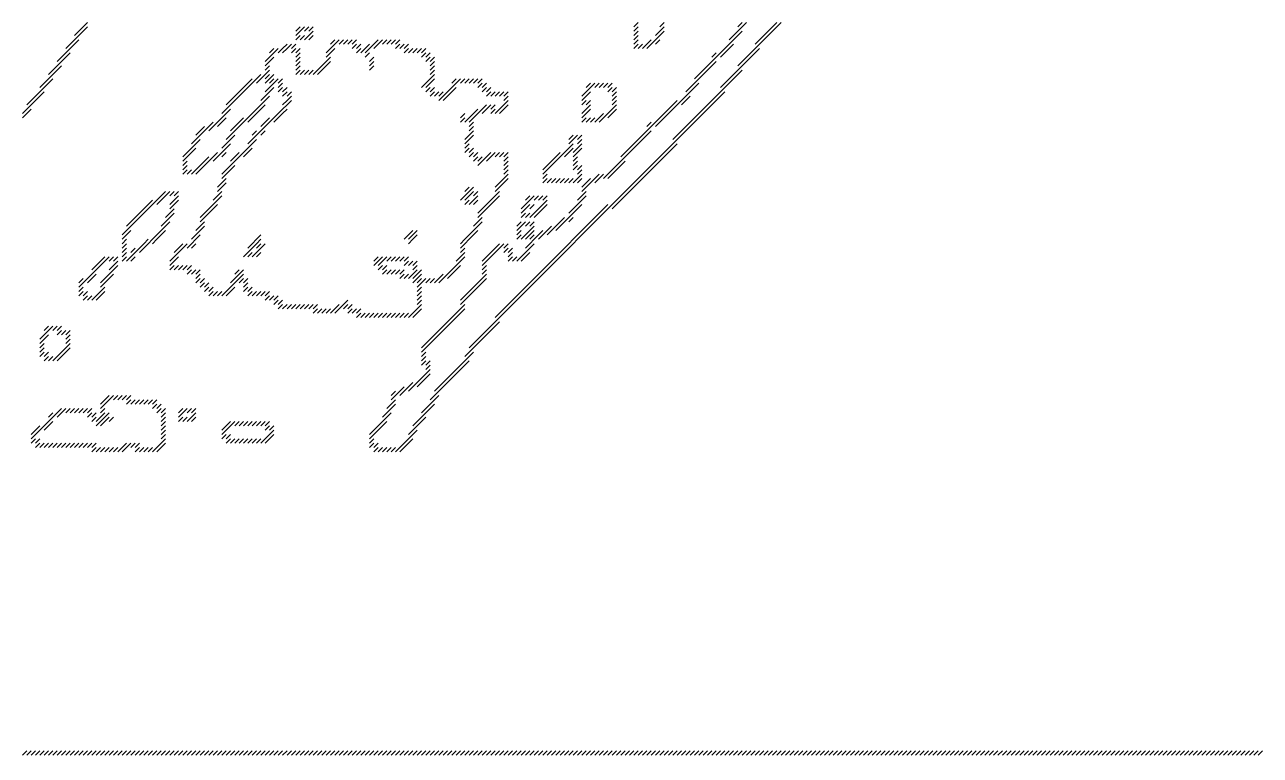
# Model space of a CAD drawing. Header units: metres. Extents: x 5 to 1923, y 5 to 1083.
# Drawn here: x 1181.5 to 1466.5, y 5 to 173.5 of the extents above; entities that cross this region are included whole.
import ezdxf

# ---------------------------------------------------------------- set-up
doc = ezdxf.new("R2010")
doc.units = ezdxf.units.M

msp = doc.modelspace()

# ---------------------------------------------------------------- linework, layer by layer
for p, q in [((1195, 173), (1196, 174)), ((1322, 173), (1323, 174)), ((1328, 173), (1329, 174)), ((1346, 173), (1347, 174)), ((1347, 173), (1348, 174)), ((1354, 173), (1355, 174)), ((1355, 173), (1356, 174)), ((1193, 171), (1194, 172)), ((1193, 170), (1194, 171)), ((1194, 172), (1195, 173)), ((1194, 171), (1195, 172)), ((1195, 172), (1196, 173)), ((1244, 172), (1245, 173)), ((1244, 171), (1245, 172)), ((1244, 170), (1245, 171)), ((1245, 172), (1246, 173)), ((1245, 170), (1246, 171)), ((1246, 172), (1247, 173)), ((1246, 170), (1247, 171)), ((1247, 172), (1248, 173)), ((1247, 171), (1248, 172)), ((1247, 170), (1248, 171)), ((1322, 172), (1323, 173)), ((1322, 171), (1323, 172)), ((1322, 170), (1323, 171)), ((1327, 171), (1328, 172)), ((1327, 170), (1328, 171)), ((1328, 172), (1329, 173)), ((1328, 171), (1329, 172)), ((1344, 170), (1345, 171)), ((1345, 171), (1346, 172)), ((1345, 170), (1346, 171)), ((1346, 172), (1347, 173)), ((1346, 171), (1347, 172)), ((1351, 170), (1352, 171)), ((1352, 171), (1353, 172)), ((1352, 170), (1353, 171)), ((1353, 172), (1354, 173)), ((1353, 171), (1354, 172)), ((1354, 172), (1355, 173)), ((1191, 168), (1192, 169)), ((1192, 169), (1193, 170)), ((1192, 168), (1193, 169)), ((1193, 169), (1194, 170)), ((1241, 168), (1242, 169)), ((1242, 168), (1243, 169)), ((1243, 168), (1244, 169)), ((1252, 169), (1253, 170)), ((1252, 168), (1253, 169)), ((1253, 169), (1254, 170)), ((1254, 169), (1255, 170)), ((1255, 169), (1256, 170)), ((1256, 169), (1257, 170)), ((1257, 169), (1258, 170)), ((1257, 168), (1258, 169)), ((1258, 168), (1259, 169)), ((1260, 168), (1261, 169)), ((1261, 168), (1262, 169)), ((1262, 169), (1263, 170)), ((1262, 168), (1263, 169)), ((1263, 169), (1264, 170)), ((1264, 169), (1265, 170)), ((1265, 169), (1266, 170)), ((1266, 169), (1267, 170)), ((1267, 169), (1268, 170)), ((1267, 168), (1268, 169)), ((1268, 168), (1269, 169)), ((1269, 168), (1270, 169)), ((1322, 169), (1323, 170)), ((1322, 168), (1323, 169)), ((1323, 168), (1324, 169)), ((1324, 168), (1325, 169)), ((1325, 169), (1326, 170)), ((1325, 168), (1326, 169)), ((1326, 169), (1327, 170)), ((1327, 169), (1328, 170)), ((1343, 168), (1344, 169)), ((1344, 169), (1345, 170)), ((1344, 168), (1345, 169)), ((1350, 169), (1351, 170)), ((1350, 168), (1351, 169)), ((1351, 169), (1352, 170)), ((1189, 165), (1190, 166)), ((1190, 166), (1191, 167)), ((1190, 165), (1191, 166)), ((1191, 167), (1192, 168)), ((1191, 166), (1192, 167)), ((1237, 165), (1238, 166)), ((1238, 167), (1239, 168)), ((1238, 166), (1239, 167)), ((1238, 165), (1239, 166)), ((1239, 167), (1240, 168)), ((1240, 167), (1241, 168)), ((1241, 167), (1242, 168)), ((1243, 167), (1244, 168)), ((1244, 167), (1245, 168)), ((1244, 166), (1245, 167)), ((1244, 165), (1245, 166)), ((1251, 167), (1252, 168)), ((1251, 166), (1252, 167)), ((1251, 165), (1252, 166)), ((1252, 167), (1253, 168)), ((1258, 167), (1259, 168)), ((1259, 167), (1260, 168)), ((1260, 167), (1261, 168)), ((1260, 166), (1261, 167)), ((1261, 165), (1262, 166)), ((1269, 167), (1270, 168)), ((1270, 167), (1271, 168)), ((1271, 167), (1272, 168)), ((1272, 167), (1273, 168)), ((1273, 167), (1274, 168)), ((1273, 166), (1274, 167)), ((1274, 166), (1275, 167)), ((1274, 165), (1275, 166)), ((1275, 165), (1276, 166)), ((1340, 166), (1341, 167)), ((1340, 165), (1341, 166)), ((1341, 166), (1342, 167)), ((1342, 167), (1343, 168)), ((1342, 166), (1343, 167)), ((1343, 167), (1344, 168)), ((1347, 165), (1348, 166)), ((1348, 166), (1349, 167)), ((1348, 165), (1349, 166)), ((1349, 167), (1350, 168)), ((1349, 166), (1350, 167)), ((1350, 167), (1351, 168)), ((1187, 162), (1188, 163)), ((1188, 163), (1189, 164)), ((1188, 162), (1189, 163)), ((1189, 164), (1190, 165)), ((1189, 163), (1190, 164)), ((1237, 164), (1238, 165)), ((1237, 163), (1238, 164)), ((1237, 162), (1238, 163)), ((1244, 164), (1245, 165)), ((1244, 163), (1245, 164)), ((1244, 162), (1245, 163)), ((1245, 162), (1246, 163)), ((1246, 162), (1247, 163)), ((1247, 162), (1248, 163)), ((1248, 162), (1249, 163)), ((1249, 163), (1250, 164)), ((1249, 162), (1250, 163)), ((1250, 164), (1251, 165)), ((1250, 163), (1251, 164)), ((1251, 164), (1252, 165)), ((1261, 164), (1262, 165)), ((1261, 163), (1262, 164)), ((1275, 164), (1276, 165)), ((1275, 163), (1276, 164)), ((1275, 162), (1276, 163)), ((1337, 162), (1338, 163)), ((1338, 163), (1339, 164)), ((1338, 162), (1339, 163)), ((1339, 164), (1340, 165)), ((1339, 163), (1340, 164)), ((1340, 164), (1341, 165)), ((1345, 162), (1346, 163)), ((1346, 164), (1347, 165)), ((1346, 163), (1347, 164)), ((1346, 162), (1347, 163)), ((1347, 164), (1348, 165)), ((1185, 159), (1186, 160)), ((1186, 160), (1187, 161)), ((1186, 159), (1187, 160)), ((1187, 161), (1188, 162)), ((1187, 160), (1188, 161)), ((1232, 159), (1233, 160)), ((1233, 160), (1234, 161)), ((1233, 159), (1234, 160)), ((1234, 160), (1235, 161)), ((1235, 161), (1236, 162)), ((1235, 160), (1236, 161)), ((1236, 161), (1237, 162)), ((1237, 161), (1238, 162)), ((1237, 160), (1238, 161)), ((1238, 161), (1239, 162)), ((1238, 160), (1239, 161)), ((1238, 159), (1239, 160)), ((1239, 160), (1240, 161)), ((1240, 160), (1241, 161)), ((1240, 159), (1241, 160)), ((1273, 159), (1274, 160)), ((1274, 160), (1275, 161)), ((1274, 159), (1275, 160)), ((1275, 161), (1276, 162)), ((1275, 160), (1276, 161)), ((1280, 160), (1281, 161)), ((1280, 159), (1281, 160)), ((1281, 160), (1282, 161)), ((1282, 160), (1283, 161)), ((1283, 160), (1284, 161)), ((1284, 160), (1285, 161)), ((1285, 160), (1286, 161)), ((1286, 160), (1287, 161)), ((1286, 159), (1287, 160)), ((1287, 159), (1288, 160)), ((1311, 159), (1312, 160)), ((1312, 159), (1313, 160)), ((1313, 159), (1314, 160)), ((1314, 159), (1315, 160)), ((1315, 159), (1316, 160)), ((1316, 159), (1317, 160)), ((1335, 159), (1336, 160)), ((1336, 161), (1337, 162)), ((1336, 160), (1337, 161)), ((1336, 159), (1337, 160)), ((1337, 161), (1338, 162)), ((1342, 159), (1343, 160)), ((1343, 160), (1344, 161)), ((1343, 159), (1344, 160)), ((1344, 161), (1345, 162)), ((1344, 160), (1345, 161)), ((1345, 161), (1346, 162)), ((1183, 156), (1184, 157)), ((1184, 157), (1185, 158)), ((1184, 156), (1185, 157)), ((1185, 158), (1186, 159)), ((1185, 157), (1186, 158)), ((1229, 156), (1230, 157)), ((1230, 157), (1231, 158)), ((1230, 156), (1231, 157)), ((1231, 158), (1232, 159)), ((1231, 157), (1232, 158)), ((1232, 158), (1233, 159)), ((1236, 156), (1237, 157)), ((1237, 158), (1238, 159)), ((1237, 157), (1238, 158)), ((1237, 156), (1238, 157)), ((1238, 158), (1239, 159)), ((1240, 158), (1241, 159)), ((1241, 158), (1242, 159)), ((1241, 157), (1242, 158)), ((1242, 157), (1243, 158)), ((1242, 156), (1243, 157)), ((1274, 158), (1275, 159)), ((1275, 158), (1276, 159)), ((1275, 157), (1276, 158)), ((1276, 157), (1277, 158)), ((1277, 157), (1278, 158)), ((1277, 156), (1278, 157)), ((1278, 157), (1279, 158)), ((1278, 156), (1279, 157)), ((1279, 158), (1280, 159)), ((1279, 157), (1280, 158)), ((1280, 158), (1281, 159)), ((1287, 158), (1288, 159)), ((1288, 158), (1289, 159)), ((1288, 157), (1289, 158)), ((1289, 157), (1290, 158)), ((1290, 157), (1291, 158)), ((1291, 157), (1292, 158)), ((1292, 157), (1293, 158)), ((1292, 156), (1293, 157)), ((1310, 157), (1311, 158)), ((1310, 156), (1311, 157)), ((1311, 158), (1312, 159)), ((1311, 157), (1312, 158)), ((1316, 158), (1317, 159)), ((1317, 158), (1318, 159)), ((1317, 157), (1318, 158)), ((1317, 156), (1318, 157)), ((1333, 156), (1334, 157)), ((1334, 158), (1335, 159)), ((1334, 157), (1335, 158)), ((1334, 156), (1335, 157)), ((1335, 158), (1336, 159)), ((1340, 156), (1341, 157)), ((1341, 157), (1342, 158)), ((1341, 156), (1342, 157)), ((1342, 158), (1343, 159)), ((1342, 157), (1343, 158)), ((1181, 153), (1182, 154)), ((1182, 155), (1183, 156)), ((1182, 154), (1183, 155)), ((1182, 153), (1183, 154)), ((1183, 155), (1184, 156)), ((1227, 153), (1228, 154)), ((1228, 155), (1229, 156)), ((1228, 154), (1229, 155)), ((1228, 153), (1229, 154)), ((1229, 155), (1230, 156)), ((1234, 153), (1235, 154)), ((1235, 154), (1236, 155)), ((1235, 153), (1236, 154)), ((1236, 155), (1237, 156)), ((1236, 154), (1237, 155)), ((1240, 153), (1241, 154)), ((1241, 155), (1242, 156)), ((1241, 154), (1242, 155)), ((1241, 153), (1242, 154)), ((1242, 155), (1243, 156)), ((1285, 153), (1286, 154)), ((1286, 153), (1287, 154)), ((1287, 154), (1288, 155)), ((1287, 153), (1288, 154)), ((1288, 154), (1289, 155)), ((1289, 154), (1290, 155)), ((1289, 153), (1290, 154)), ((1290, 153), (1291, 154)), ((1291, 154), (1292, 155)), ((1291, 153), (1292, 154)), ((1292, 155), (1293, 156)), ((1292, 154), (1293, 155)), ((1310, 155), (1311, 156)), ((1310, 153), (1311, 154)), ((1311, 155), (1312, 156)), ((1311, 154), (1312, 155)), ((1311, 153), (1312, 154)), ((1316, 153), (1317, 154)), ((1317, 155), (1318, 156)), ((1317, 154), (1318, 155)), ((1317, 153), (1318, 154)), ((1329, 153), (1330, 154)), ((1330, 154), (1331, 155)), ((1330, 153), (1331, 154)), ((1331, 155), (1332, 156)), ((1331, 154), (1332, 155)), ((1332, 155), (1333, 156)), ((1333, 155), (1334, 156)), ((1337, 153), (1338, 154)), ((1338, 154), (1339, 155)), ((1338, 153), (1339, 154)), ((1339, 155), (1340, 156)), ((1339, 154), (1340, 155)), ((1340, 155), (1341, 156)), ((1181, 152), (1182, 153)), ((1226, 151), (1227, 152)), ((1227, 152), (1228, 153)), ((1227, 151), (1228, 152)), ((1231, 151), (1232, 152)), ((1232, 151), (1233, 152)), ((1233, 152), (1234, 153)), ((1233, 151), (1234, 152)), ((1234, 152), (1235, 153)), ((1237, 151), (1238, 152)), ((1238, 151), (1239, 152)), ((1239, 152), (1240, 153)), ((1239, 151), (1240, 152)), ((1240, 152), (1241, 153)), ((1282, 152), (1283, 153)), ((1282, 151), (1283, 152)), ((1283, 151), (1284, 152)), ((1284, 152), (1285, 153)), ((1284, 151), (1285, 152)), ((1285, 152), (1286, 153)), ((1310, 152), (1311, 153)), ((1310, 151), (1311, 152)), ((1311, 151), (1312, 152)), ((1312, 151), (1313, 152)), ((1313, 151), (1314, 152)), ((1314, 152), (1315, 153)), ((1314, 151), (1315, 152)), ((1315, 152), (1316, 153)), ((1316, 152), (1317, 153)), ((1327, 151), (1328, 152)), ((1328, 152), (1329, 153)), ((1328, 151), (1329, 152)), ((1329, 152), (1330, 153)), ((1335, 151), (1336, 152)), ((1336, 152), (1337, 153)), ((1336, 151), (1337, 152)), ((1337, 152), (1338, 153)), ((1221, 148), (1222, 149)), ((1222, 149), (1223, 150)), ((1222, 148), (1223, 149)), ((1223, 149), (1224, 150)), ((1224, 150), (1225, 151)), ((1224, 149), (1225, 150)), ((1225, 150), (1226, 151)), ((1226, 150), (1227, 151)), ((1229, 149), (1230, 150)), ((1229, 148), (1230, 149)), ((1230, 150), (1231, 151)), ((1230, 149), (1231, 150)), ((1231, 150), (1232, 151)), ((1234, 148), (1235, 149)), ((1235, 148), (1236, 149)), ((1236, 150), (1237, 151)), ((1236, 149), (1237, 150)), ((1236, 148), (1237, 149)), ((1237, 150), (1238, 151)), ((1284, 150), (1285, 151)), ((1284, 149), (1285, 150)), ((1284, 148), (1285, 149)), ((1324, 148), (1325, 149)), ((1325, 150), (1326, 151)), ((1325, 149), (1326, 150)), ((1325, 148), (1326, 149)), ((1326, 150), (1327, 151)), ((1327, 150), (1328, 151)), ((1332, 148), (1333, 149)), ((1333, 149), (1334, 150)), ((1333, 148), (1334, 149)), ((1334, 150), (1335, 151)), ((1334, 149), (1335, 150)), ((1335, 150), (1336, 151)), ((1220, 146), (1221, 147)), ((1220, 145), (1221, 146)), ((1221, 147), (1222, 148)), ((1221, 146), (1222, 147)), ((1227, 145), (1228, 146)), ((1228, 147), (1229, 148)), ((1228, 146), (1229, 147)), ((1228, 145), (1229, 146)), ((1229, 147), (1230, 148)), ((1233, 146), (1234, 147)), ((1233, 145), (1234, 146)), ((1234, 147), (1235, 148)), ((1234, 146), (1235, 147)), ((1283, 147), (1284, 148)), ((1283, 146), (1284, 147)), ((1283, 145), (1284, 146)), ((1284, 147), (1285, 148)), ((1307, 147), (1308, 148)), ((1307, 146), (1308, 147)), ((1307, 145), (1308, 146)), ((1308, 147), (1309, 148)), ((1309, 147), (1310, 148)), ((1309, 146), (1310, 147)), ((1309, 145), (1310, 146)), ((1321, 145), (1322, 146)), ((1322, 146), (1323, 147)), ((1322, 145), (1323, 146)), ((1323, 147), (1324, 148)), ((1323, 146), (1324, 147)), ((1324, 147), (1325, 148)), ((1330, 145), (1331, 146)), ((1331, 147), (1332, 148)), ((1331, 146), (1332, 147)), ((1331, 145), (1332, 146)), ((1332, 147), (1333, 148)), ((1218, 143), (1219, 144)), ((1218, 142), (1219, 143)), ((1219, 144), (1220, 145)), ((1219, 143), (1220, 144)), ((1220, 144), (1221, 145)), ((1223, 142), (1224, 143)), ((1224, 142), (1225, 143)), ((1225, 143), (1226, 144)), ((1225, 142), (1226, 143)), ((1226, 143), (1227, 144)), ((1227, 144), (1228, 145)), ((1227, 143), (1228, 144)), ((1229, 142), (1230, 143)), ((1230, 143), (1231, 144)), ((1230, 142), (1231, 143)), ((1231, 143), (1232, 144)), ((1232, 144), (1233, 145)), ((1232, 143), (1233, 144)), ((1233, 144), (1234, 145)), ((1283, 144), (1284, 145)), ((1284, 144), (1285, 145)), ((1284, 143), (1285, 144)), ((1285, 143), (1286, 144)), ((1285, 142), (1286, 143)), ((1286, 142), (1287, 143)), ((1287, 142), (1288, 143)), ((1288, 143), (1289, 144)), ((1288, 142), (1289, 143)), ((1289, 143), (1290, 144)), ((1290, 143), (1291, 144)), ((1291, 143), (1292, 144)), ((1292, 143), (1293, 144)), ((1292, 142), (1293, 143)), ((1303, 142), (1304, 143)), ((1304, 143), (1305, 144)), ((1304, 142), (1305, 143)), ((1305, 143), (1306, 144)), ((1306, 144), (1307, 145)), ((1306, 143), (1307, 144)), ((1307, 144), (1308, 145)), ((1308, 144), (1309, 145)), ((1308, 143), (1309, 144)), ((1308, 142), (1309, 143)), ((1309, 144), (1310, 145)), ((1319, 143), (1320, 144)), ((1319, 142), (1320, 143)), ((1320, 144), (1321, 145)), ((1320, 143), (1321, 144)), ((1321, 144), (1322, 145)), ((1327, 142), (1328, 143)), ((1328, 143), (1329, 144)), ((1328, 142), (1329, 143)), ((1329, 144), (1330, 145)), ((1329, 143), (1330, 144)), ((1330, 144), (1331, 145)), ((1218, 141), (1219, 142)), ((1218, 140), (1219, 141)), ((1218, 139), (1219, 140)), ((1219, 139), (1220, 140)), ((1220, 139), (1221, 140)), ((1221, 140), (1222, 141)), ((1221, 139), (1222, 140)), ((1222, 141), (1223, 142)), ((1222, 140), (1223, 141)), ((1223, 141), (1224, 142)), ((1227, 139), (1228, 140)), ((1228, 140), (1229, 141)), ((1228, 139), (1229, 140)), ((1229, 141), (1230, 142)), ((1229, 140), (1230, 141)), ((1286, 141), (1287, 142)), ((1292, 141), (1293, 142)), ((1292, 140), (1293, 141)), ((1292, 139), (1293, 140)), ((1301, 140), (1302, 141)), ((1301, 139), (1302, 140)), ((1302, 141), (1303, 142)), ((1302, 140), (1303, 141)), ((1303, 141), (1304, 142)), ((1308, 141), (1309, 142)), ((1308, 140), (1309, 141)), ((1309, 140), (1310, 141)), ((1309, 139), (1310, 140)), ((1316, 139), (1317, 140)), ((1317, 140), (1318, 141)), ((1317, 139), (1318, 140)), ((1318, 141), (1319, 142)), ((1318, 140), (1319, 141)), ((1319, 141), (1320, 142)), ((1324, 139), (1325, 140)), ((1325, 140), (1326, 141)), ((1325, 139), (1326, 140)), ((1326, 141), (1327, 142)), ((1326, 140), (1327, 141)), ((1327, 141), (1328, 142)), ((1226, 136), (1227, 137)), ((1227, 138), (1228, 139)), ((1227, 137), (1228, 138)), ((1227, 136), (1228, 137)), ((1290, 136), (1291, 137)), ((1291, 137), (1292, 138)), ((1291, 136), (1292, 137)), ((1292, 138), (1293, 139)), ((1292, 137), (1293, 138)), ((1301, 138), (1302, 139)), ((1301, 137), (1302, 138)), ((1302, 137), (1303, 138)), ((1303, 137), (1304, 138)), ((1304, 137), (1305, 138)), ((1305, 137), (1306, 138)), ((1306, 137), (1307, 138)), ((1307, 137), (1308, 138)), ((1308, 137), (1309, 138)), ((1309, 138), (1310, 139)), ((1309, 137), (1310, 138)), ((1310, 136), (1311, 137)), ((1311, 137), (1312, 138)), ((1311, 136), (1312, 137)), ((1312, 137), (1313, 138)), ((1313, 138), (1314, 139)), ((1313, 137), (1314, 138)), ((1314, 138), (1315, 139)), ((1315, 138), (1316, 139)), ((1316, 138), (1317, 139)), ((1321, 136), (1322, 137)), ((1322, 137), (1323, 138)), ((1322, 136), (1323, 137)), ((1323, 138), (1324, 139)), ((1323, 137), (1324, 138)), ((1324, 138), (1325, 139)), ((1212, 133), (1213, 134)), ((1213, 134), (1214, 135)), ((1213, 133), (1214, 134)), ((1214, 134), (1215, 135)), ((1215, 134), (1216, 135)), ((1216, 134), (1217, 135)), ((1216, 133), (1217, 134)), ((1225, 133), (1226, 134)), ((1226, 135), (1227, 136)), ((1226, 134), (1227, 135)), ((1226, 133), (1227, 134)), ((1282, 133), (1283, 134)), ((1283, 135), (1284, 136)), ((1283, 134), (1284, 135)), ((1283, 133), (1284, 134)), ((1284, 135), (1285, 136)), ((1284, 134), (1285, 135)), ((1285, 134), (1286, 135)), ((1285, 133), (1286, 134)), ((1289, 133), (1290, 134)), ((1290, 135), (1291, 136)), ((1290, 134), (1291, 135)), ((1290, 133), (1291, 134)), ((1297, 133), (1298, 134)), ((1298, 133), (1299, 134)), ((1299, 133), (1300, 134)), ((1300, 133), (1301, 134)), ((1301, 133), (1302, 134)), ((1309, 133), (1310, 134)), ((1310, 135), (1311, 136)), ((1310, 134), (1311, 135)), ((1310, 133), (1311, 134)), ((1318, 133), (1319, 134)), ((1319, 134), (1320, 135)), ((1319, 133), (1320, 134)), ((1320, 135), (1321, 136)), ((1320, 134), (1321, 135)), ((1321, 135), (1322, 136)), ((1209, 131), (1210, 132)), ((1210, 132), (1211, 133)), ((1210, 131), (1211, 132)), ((1211, 132), (1212, 133)), ((1212, 132), (1213, 133)), ((1215, 132), (1216, 133)), ((1215, 131), (1216, 132)), ((1216, 132), (1217, 133)), ((1224, 131), (1225, 132)), ((1225, 132), (1226, 133)), ((1225, 131), (1226, 132)), ((1283, 132), (1284, 133)), ((1284, 132), (1285, 133)), ((1285, 132), (1286, 133)), ((1287, 131), (1288, 132)), ((1288, 132), (1289, 133)), ((1288, 131), (1289, 132)), ((1289, 132), (1290, 133)), ((1296, 131), (1297, 132)), ((1297, 132), (1298, 133)), ((1297, 131), (1298, 132)), ((1298, 131), (1299, 132)), ((1300, 131), (1301, 132)), ((1301, 132), (1302, 133)), ((1301, 131), (1302, 132)), ((1308, 131), (1309, 132)), ((1309, 132), (1310, 133)), ((1309, 131), (1310, 132)), ((1315, 131), (1316, 132)), ((1316, 131), (1317, 132)), ((1317, 132), (1318, 133)), ((1317, 131), (1318, 132)), ((1318, 132), (1319, 133)), ((1206, 128), (1207, 129)), ((1207, 129), (1208, 130)), ((1207, 128), (1208, 129)), ((1208, 130), (1209, 131)), ((1208, 129), (1209, 130)), ((1209, 130), (1210, 131)), ((1214, 129), (1215, 130)), ((1214, 128), (1215, 129)), ((1215, 130), (1216, 131)), ((1215, 129), (1216, 130)), ((1222, 129), (1223, 130)), ((1222, 128), (1223, 129)), ((1223, 130), (1224, 131)), ((1223, 129), (1224, 130)), ((1224, 130), (1225, 131)), ((1286, 130), (1287, 131)), ((1286, 129), (1287, 130)), ((1286, 128), (1287, 129)), ((1287, 130), (1288, 131)), ((1296, 130), (1297, 131)), ((1296, 129), (1297, 130)), ((1297, 129), (1298, 130)), ((1298, 129), (1299, 130)), ((1299, 130), (1300, 131)), ((1299, 129), (1300, 130)), ((1300, 130), (1301, 131)), ((1305, 128), (1306, 129)), ((1306, 128), (1307, 129)), ((1307, 130), (1308, 131)), ((1307, 129), (1308, 130)), ((1307, 128), (1308, 129)), ((1308, 130), (1309, 131)), ((1312, 128), (1313, 129)), ((1313, 129), (1314, 130)), ((1313, 128), (1314, 129)), ((1314, 130), (1315, 131)), ((1314, 129), (1315, 130)), ((1315, 130), (1316, 131)), ((1204, 125), (1205, 126)), ((1205, 127), (1206, 128)), ((1205, 126), (1206, 127)), ((1205, 125), (1206, 126)), ((1206, 127), (1207, 128)), ((1212, 125), (1213, 126)), ((1213, 127), (1214, 128)), ((1213, 126), (1214, 127)), ((1213, 125), (1214, 126)), ((1214, 127), (1215, 128)), ((1221, 126), (1222, 127)), ((1221, 125), (1222, 126)), ((1222, 127), (1223, 128)), ((1222, 126), (1223, 127)), ((1270, 125), (1271, 126)), ((1271, 125), (1272, 126)), ((1284, 125), (1285, 126)), ((1285, 127), (1286, 128)), ((1285, 126), (1286, 127)), ((1285, 125), (1286, 126)), ((1286, 127), (1287, 128)), ((1295, 127), (1296, 128)), ((1295, 126), (1296, 127)), ((1295, 125), (1296, 126)), ((1296, 127), (1297, 128)), ((1297, 127), (1298, 128)), ((1297, 125), (1298, 126)), ((1298, 127), (1299, 128)), ((1298, 126), (1299, 127)), ((1298, 125), (1299, 126)), ((1300, 125), (1301, 126)), ((1301, 125), (1302, 126)), ((1302, 126), (1303, 127)), ((1302, 125), (1303, 126)), ((1303, 126), (1304, 127)), ((1304, 127), (1305, 128)), ((1304, 126), (1305, 127)), ((1305, 127), (1306, 128)), ((1309, 125), (1310, 126)), ((1310, 126), (1311, 127)), ((1310, 125), (1311, 126)), ((1311, 127), (1312, 128)), ((1311, 126), (1312, 127)), ((1312, 127), (1313, 128)), ((1204, 124), (1205, 125)), ((1204, 123), (1205, 124)), ((1204, 122), (1205, 123)), ((1208, 122), (1209, 123)), ((1209, 123), (1210, 124)), ((1209, 122), (1210, 123)), ((1210, 123), (1211, 124)), ((1211, 124), (1212, 125)), ((1211, 123), (1212, 124)), ((1212, 124), (1213, 125)), ((1217, 122), (1218, 123)), ((1218, 122), (1219, 123)), ((1219, 122), (1220, 123)), ((1220, 124), (1221, 125)), ((1220, 123), (1221, 124)), ((1220, 122), (1221, 123)), ((1221, 124), (1222, 125)), ((1233, 122), (1234, 123)), ((1234, 123), (1235, 124)), ((1234, 122), (1235, 123)), ((1235, 124), (1236, 125)), ((1235, 123), (1236, 124)), ((1235, 122), (1236, 123)), ((1236, 122), (1237, 123)), ((1269, 124), (1270, 125)), ((1270, 124), (1271, 125)), ((1270, 123), (1271, 124)), ((1271, 124), (1272, 125)), ((1282, 123), (1283, 124)), ((1282, 122), (1283, 123)), ((1283, 124), (1284, 125)), ((1283, 123), (1284, 124)), ((1284, 124), (1285, 125)), ((1290, 122), (1291, 123)), ((1291, 122), (1292, 123)), ((1292, 122), (1293, 123)), ((1295, 124), (1296, 125)), ((1296, 124), (1297, 125)), ((1297, 124), (1298, 125)), ((1297, 122), (1298, 123)), ((1298, 124), (1299, 125)), ((1298, 123), (1299, 124)), ((1298, 122), (1299, 123)), ((1299, 124), (1300, 125)), ((1300, 124), (1301, 125)), ((1306, 122), (1307, 123)), ((1307, 123), (1308, 124)), ((1307, 122), (1308, 123)), ((1308, 124), (1309, 125)), ((1308, 123), (1309, 124)), ((1309, 124), (1310, 125)), ((1199, 119), (1200, 120)), ((1200, 119), (1201, 120)), ((1201, 119), (1202, 120)), ((1202, 119), (1203, 120)), ((1204, 121), (1205, 122)), ((1204, 120), (1205, 121)), ((1204, 119), (1205, 120)), ((1205, 119), (1206, 120)), ((1206, 121), (1207, 122)), ((1206, 120), (1207, 121)), ((1206, 119), (1207, 120)), ((1207, 121), (1208, 122)), ((1208, 121), (1209, 122)), ((1215, 119), (1216, 120)), ((1216, 121), (1217, 122)), ((1216, 120), (1217, 121)), ((1216, 119), (1217, 120)), ((1217, 121), (1218, 122)), ((1232, 120), (1233, 121)), ((1233, 121), (1234, 122)), ((1233, 120), (1234, 121)), ((1234, 120), (1235, 121)), ((1235, 121), (1236, 122)), ((1235, 120), (1236, 121)), ((1262, 119), (1263, 120)), ((1263, 119), (1264, 120)), ((1264, 119), (1265, 120)), ((1265, 119), (1266, 120)), ((1266, 119), (1267, 120)), ((1267, 119), (1268, 120)), ((1268, 119), (1269, 120)), ((1269, 119), (1270, 120)), ((1281, 119), (1282, 120)), ((1282, 121), (1283, 122)), ((1282, 120), (1283, 121)), ((1282, 119), (1283, 120)), ((1287, 119), (1288, 120)), ((1288, 120), (1289, 121)), ((1288, 119), (1289, 120)), ((1289, 121), (1290, 122)), ((1289, 120), (1290, 121)), ((1290, 121), (1291, 122)), ((1292, 121), (1293, 122)), ((1293, 121), (1294, 122)), ((1293, 120), (1294, 121)), ((1293, 119), (1294, 120)), ((1294, 119), (1295, 120)), ((1295, 119), (1296, 120)), ((1296, 120), (1297, 121)), ((1296, 119), (1297, 120)), ((1297, 121), (1298, 122)), ((1297, 120), (1298, 121)), ((1303, 119), (1304, 120)), ((1304, 120), (1305, 121)), ((1304, 119), (1305, 120)), ((1305, 121), (1306, 122)), ((1305, 120), (1306, 121)), ((1306, 121), (1307, 122)), ((1197, 117), (1198, 118)), ((1197, 116), (1198, 117)), ((1198, 118), (1199, 119)), ((1198, 117), (1199, 118)), ((1199, 118), (1200, 119)), ((1201, 117), (1202, 118)), ((1201, 116), (1202, 117)), ((1202, 118), (1203, 119)), ((1202, 117), (1203, 118)), ((1215, 118), (1216, 119)), ((1215, 117), (1216, 118)), ((1216, 117), (1217, 118)), ((1217, 117), (1218, 118)), ((1218, 117), (1219, 118)), ((1219, 117), (1220, 118)), ((1219, 116), (1220, 117)), ((1220, 116), (1221, 117)), ((1221, 116), (1222, 117)), ((1230, 116), (1231, 117)), ((1231, 116), (1232, 117)), ((1262, 118), (1263, 119)), ((1263, 118), (1264, 119)), ((1263, 117), (1264, 118)), ((1264, 117), (1265, 118)), ((1264, 116), (1265, 117)), ((1265, 116), (1266, 117)), ((1266, 116), (1267, 117)), ((1267, 116), (1268, 117)), ((1268, 116), (1269, 117)), ((1269, 118), (1270, 119)), ((1270, 118), (1271, 119)), ((1271, 118), (1272, 119)), ((1271, 117), (1272, 118)), ((1271, 116), (1272, 117)), ((1272, 116), (1273, 117)), ((1279, 116), (1280, 117)), ((1280, 117), (1281, 118)), ((1280, 116), (1281, 117)), ((1281, 118), (1282, 119)), ((1281, 117), (1282, 118)), ((1287, 118), (1288, 119)), ((1287, 117), (1288, 118)), ((1287, 116), (1288, 117)), ((1300, 116), (1301, 117)), ((1301, 117), (1302, 118)), ((1301, 116), (1302, 117)), ((1302, 118), (1303, 119)), ((1302, 117), (1303, 118)), ((1303, 118), (1304, 119)), ((1194, 114), (1195, 115)), ((1194, 113), (1195, 114)), ((1195, 114), (1196, 115)), ((1196, 115), (1197, 116)), ((1196, 114), (1197, 115)), ((1197, 115), (1198, 116)), ((1199, 114), (1200, 115)), ((1199, 113), (1200, 114)), ((1200, 115), (1201, 116)), ((1200, 114), (1201, 115)), ((1201, 115), (1202, 116)), ((1221, 115), (1222, 116)), ((1221, 114), (1222, 115)), ((1222, 114), (1223, 115)), ((1222, 113), (1223, 114)), ((1223, 113), (1224, 114)), ((1229, 114), (1230, 115)), ((1229, 113), (1230, 114)), ((1230, 115), (1231, 116)), ((1230, 114), (1231, 115)), ((1231, 115), (1232, 116)), ((1231, 114), (1232, 115)), ((1232, 114), (1233, 115)), ((1232, 113), (1233, 114)), ((1268, 115), (1269, 116)), ((1269, 115), (1270, 116)), ((1270, 115), (1271, 116)), ((1271, 115), (1272, 116)), ((1271, 114), (1272, 115)), ((1272, 115), (1273, 116)), ((1272, 114), (1273, 115)), ((1272, 113), (1273, 114)), ((1273, 114), (1274, 115)), ((1274, 114), (1275, 115)), ((1275, 114), (1276, 115)), ((1276, 114), (1277, 115)), ((1277, 115), (1278, 116)), ((1277, 114), (1278, 115)), ((1278, 115), (1279, 116)), ((1279, 115), (1280, 116)), ((1285, 113), (1286, 114)), ((1286, 114), (1287, 115)), ((1286, 113), (1287, 114)), ((1287, 115), (1288, 116)), ((1287, 114), (1288, 115)), ((1297, 113), (1298, 114)), ((1298, 114), (1299, 115)), ((1298, 113), (1299, 114)), ((1299, 115), (1300, 116)), ((1299, 114), (1300, 115)), ((1300, 115), (1301, 116)), ((1194, 112), (1195, 113)), ((1194, 111), (1195, 112)), ((1195, 111), (1196, 112)), ((1198, 111), (1199, 112)), ((1199, 112), (1200, 113)), ((1199, 111), (1200, 112)), ((1223, 112), (1224, 113)), ((1224, 112), (1225, 113)), ((1224, 111), (1225, 112)), ((1225, 111), (1226, 112)), ((1226, 111), (1227, 112)), ((1227, 111), (1228, 112)), ((1228, 112), (1229, 113)), ((1228, 111), (1229, 112)), ((1229, 112), (1230, 113)), ((1232, 112), (1233, 113)), ((1233, 112), (1234, 113)), ((1233, 111), (1234, 112)), ((1234, 111), (1235, 112)), ((1235, 111), (1236, 112)), ((1236, 111), (1237, 112)), ((1237, 111), (1238, 112)), ((1272, 112), (1273, 113)), ((1272, 111), (1273, 112)), ((1283, 111), (1284, 112)), ((1284, 112), (1285, 113)), ((1284, 111), (1285, 112)), ((1285, 112), (1286, 113)), ((1295, 111), (1296, 112)), ((1296, 112), (1297, 113)), ((1296, 111), (1297, 112)), ((1297, 112), (1298, 113)), ((1195, 110), (1196, 111)), ((1196, 110), (1197, 111)), ((1197, 110), (1198, 111)), ((1198, 110), (1199, 111)), ((1237, 110), (1238, 111)), ((1238, 110), (1239, 111)), ((1239, 110), (1240, 111)), ((1239, 109), (1240, 110)), ((1240, 109), (1241, 110)), ((1240, 108), (1241, 109)), ((1241, 108), (1242, 109)), ((1242, 108), (1243, 109)), ((1243, 108), (1244, 109)), ((1244, 108), (1245, 109)), ((1245, 108), (1246, 109)), ((1246, 108), (1247, 109)), ((1247, 108), (1248, 109)), ((1248, 108), (1249, 109)), ((1253, 108), (1254, 109)), ((1254, 108), (1255, 109)), ((1255, 109), (1256, 110)), ((1255, 108), (1256, 109)), ((1256, 108), (1257, 109)), ((1272, 110), (1273, 111)), ((1272, 109), (1273, 110)), ((1272, 108), (1273, 109)), ((1282, 110), (1283, 111)), ((1282, 109), (1283, 110)), ((1282, 108), (1283, 109)), ((1283, 110), (1284, 111)), ((1292, 108), (1293, 109)), ((1293, 109), (1294, 110)), ((1293, 108), (1294, 109)), ((1294, 110), (1295, 111)), ((1294, 109), (1295, 110)), ((1295, 110), (1296, 111)), ((1248, 107), (1249, 108)), ((1249, 107), (1250, 108)), ((1250, 107), (1251, 108)), ((1251, 107), (1252, 108)), ((1252, 107), (1253, 108)), ((1253, 107), (1254, 108)), ((1256, 107), (1257, 108)), ((1257, 107), (1258, 108)), ((1258, 107), (1259, 108)), ((1258, 106), (1259, 107)), ((1259, 106), (1260, 107)), ((1260, 106), (1261, 107)), ((1261, 106), (1262, 107)), ((1262, 106), (1263, 107)), ((1263, 106), (1264, 107)), ((1264, 106), (1265, 107)), ((1265, 106), (1266, 107)), ((1266, 106), (1267, 107)), ((1267, 106), (1268, 107)), ((1268, 106), (1269, 107)), ((1269, 106), (1270, 107)), ((1270, 106), (1271, 107)), ((1271, 107), (1272, 108)), ((1271, 106), (1272, 107)), ((1272, 107), (1273, 108)), ((1279, 105), (1280, 106)), ((1280, 106), (1281, 107)), ((1280, 105), (1281, 106)), ((1281, 107), (1282, 108)), ((1281, 106), (1282, 107)), ((1282, 107), (1283, 108)), ((1290, 106), (1291, 107)), ((1290, 105), (1291, 106)), ((1291, 107), (1292, 108)), ((1291, 106), (1292, 107)), ((1292, 107), (1293, 108)), ((1186, 103), (1187, 104)), ((1186, 102), (1187, 103)), ((1187, 103), (1188, 104)), ((1188, 103), (1189, 104)), ((1189, 103), (1190, 104)), ((1189, 102), (1190, 103)), ((1190, 102), (1191, 103)), ((1191, 102), (1192, 103)), ((1276, 102), (1277, 103)), ((1277, 103), (1278, 104)), ((1277, 102), (1278, 103)), ((1278, 104), (1279, 105)), ((1278, 103), (1279, 104)), ((1279, 104), (1280, 105)), ((1287, 102), (1288, 103)), ((1288, 103), (1289, 104)), ((1288, 102), (1289, 103)), ((1289, 104), (1290, 105)), ((1289, 103), (1290, 104)), ((1290, 104), (1291, 105)), ((1185, 101), (1186, 102)), ((1185, 100), (1186, 101)), ((1185, 99), (1186, 100)), ((1186, 101), (1187, 102)), ((1191, 101), (1192, 102)), ((1191, 100), (1192, 101)), ((1191, 99), (1192, 100)), ((1273, 99), (1274, 100)), ((1274, 100), (1275, 101)), ((1274, 99), (1275, 100)), ((1275, 101), (1276, 102)), ((1275, 100), (1276, 101)), ((1276, 101), (1277, 102)), ((1284, 99), (1285, 100)), ((1285, 100), (1286, 101)), ((1285, 99), (1286, 100)), ((1286, 101), (1287, 102)), ((1286, 100), (1287, 101)), ((1287, 101), (1288, 102)), ((1185, 98), (1186, 99)), ((1185, 97), (1186, 98)), ((1186, 97), (1187, 98)), ((1186, 96), (1187, 97)), ((1187, 96), (1188, 97)), ((1188, 96), (1189, 97)), ((1189, 97), (1190, 98)), ((1189, 96), (1190, 97)), ((1190, 98), (1191, 99)), ((1190, 97), (1191, 98)), ((1191, 98), (1192, 99)), ((1273, 98), (1274, 99)), ((1273, 97), (1274, 98)), ((1273, 96), (1274, 97)), ((1283, 97), (1284, 98)), ((1283, 96), (1284, 97)), ((1284, 98), (1285, 99)), ((1284, 97), (1285, 98)), ((1273, 95), (1274, 96)), ((1274, 95), (1275, 96)), ((1274, 94), (1275, 95)), ((1281, 94), (1282, 95)), ((1282, 95), (1283, 96)), ((1282, 94), (1283, 95)), ((1283, 95), (1284, 96)), ((1272, 91), (1273, 92)), ((1273, 92), (1274, 93)), ((1273, 91), (1274, 92)), ((1274, 93), (1275, 94)), ((1274, 92), (1275, 93)), ((1278, 91), (1279, 92)), ((1279, 92), (1280, 93)), ((1279, 91), (1280, 92)), ((1280, 93), (1281, 94)), ((1280, 92), (1281, 93)), ((1281, 93), (1282, 94)), ((1266, 88), (1267, 89)), ((1267, 88), (1268, 89)), ((1268, 89), (1269, 90)), ((1268, 88), (1269, 89)), ((1269, 89), (1270, 90)), ((1270, 90), (1271, 91)), ((1270, 89), (1271, 90)), ((1271, 90), (1272, 91)), ((1272, 90), (1273, 91)), ((1276, 89), (1277, 90)), ((1276, 88), (1277, 89)), ((1277, 90), (1278, 91)), ((1277, 89), (1278, 90)), ((1278, 90), (1279, 91)), ((1199, 86), (1200, 87)), ((1199, 85), (1200, 86)), ((1200, 87), (1201, 88)), ((1200, 86), (1201, 87)), ((1201, 87), (1202, 88)), ((1202, 87), (1203, 88)), ((1203, 87), (1204, 88)), ((1204, 87), (1205, 88)), ((1205, 87), (1206, 88)), ((1205, 86), (1206, 87)), ((1206, 86), (1207, 87)), ((1207, 86), (1208, 87)), ((1208, 86), (1209, 87)), ((1209, 86), (1210, 87)), ((1210, 86), (1211, 87)), ((1211, 86), (1212, 87)), ((1211, 85), (1212, 86)), ((1212, 85), (1213, 86)), ((1265, 85), (1266, 86)), ((1266, 87), (1267, 88)), ((1266, 86), (1267, 87)), ((1266, 85), (1267, 86)), ((1274, 85), (1275, 86)), ((1275, 87), (1276, 88)), ((1275, 86), (1276, 87)), ((1275, 85), (1276, 86)), ((1276, 87), (1277, 88)), ((1187, 83), (1188, 84)), ((1187, 82), (1188, 83)), ((1188, 83), (1189, 84)), ((1189, 84), (1190, 85)), ((1189, 83), (1190, 84)), ((1190, 84), (1191, 85)), ((1191, 84), (1192, 85)), ((1192, 84), (1193, 85)), ((1193, 84), (1194, 85)), ((1194, 84), (1195, 85)), ((1195, 84), (1196, 85)), ((1196, 84), (1197, 85)), ((1196, 83), (1197, 84)), ((1197, 83), (1198, 84)), ((1197, 82), (1198, 83)), ((1198, 82), (1199, 83)), ((1199, 84), (1200, 85)), ((1199, 83), (1200, 84)), ((1199, 82), (1200, 83)), ((1200, 83), (1201, 84)), ((1200, 82), (1201, 83)), ((1201, 82), (1202, 83)), ((1212, 84), (1213, 85)), ((1213, 84), (1214, 85)), ((1213, 83), (1214, 84)), ((1213, 82), (1214, 83)), ((1217, 84), (1218, 85)), ((1217, 83), (1218, 84)), ((1217, 82), (1218, 83)), ((1218, 84), (1219, 85)), ((1218, 82), (1219, 83)), ((1219, 84), (1220, 85)), ((1219, 82), (1220, 83)), ((1220, 84), (1221, 85)), ((1220, 83), (1221, 84)), ((1220, 82), (1221, 83)), ((1264, 83), (1265, 84)), ((1264, 82), (1265, 83)), ((1265, 84), (1266, 85)), ((1265, 83), (1266, 84)), ((1272, 82), (1273, 83)), ((1273, 84), (1274, 85)), ((1273, 83), (1274, 84)), ((1273, 82), (1274, 83)), ((1274, 84), (1275, 85)), ((1183, 79), (1184, 80)), ((1184, 80), (1185, 81)), ((1184, 79), (1185, 80)), ((1185, 80), (1186, 81)), ((1186, 81), (1187, 82)), ((1186, 80), (1187, 81)), ((1187, 81), (1188, 82)), ((1198, 81), (1199, 82)), ((1199, 81), (1200, 82)), ((1213, 81), (1214, 82)), ((1213, 80), (1214, 81)), ((1213, 79), (1214, 80)), ((1227, 80), (1228, 81)), ((1227, 79), (1228, 80)), ((1228, 81), (1229, 82)), ((1228, 80), (1229, 81)), ((1229, 81), (1230, 82)), ((1230, 81), (1231, 82)), ((1231, 81), (1232, 82)), ((1232, 81), (1233, 82)), ((1233, 81), (1234, 82)), ((1234, 81), (1235, 82)), ((1235, 81), (1236, 82)), ((1236, 81), (1237, 82)), ((1237, 81), (1238, 82)), ((1237, 80), (1238, 81)), ((1238, 80), (1239, 81)), ((1238, 79), (1239, 80)), ((1261, 79), (1262, 80)), ((1262, 80), (1263, 81)), ((1262, 79), (1263, 80)), ((1263, 81), (1264, 82)), ((1263, 80), (1264, 81)), ((1264, 81), (1265, 82)), ((1270, 79), (1271, 80)), ((1271, 81), (1272, 82)), ((1271, 80), (1272, 81)), ((1271, 79), (1272, 80)), ((1272, 81), (1273, 82)), ((1183, 78), (1184, 79)), ((1183, 77), (1184, 78)), ((1184, 77), (1185, 78)), ((1184, 76), (1185, 77)), ((1185, 76), (1186, 77)), ((1186, 76), (1187, 77)), ((1187, 76), (1188, 77)), ((1188, 76), (1189, 77)), ((1189, 76), (1190, 77)), ((1190, 76), (1191, 77)), ((1191, 76), (1192, 77)), ((1192, 76), (1193, 77)), ((1193, 76), (1194, 77)), ((1194, 76), (1195, 77)), ((1195, 76), (1196, 77)), ((1196, 76), (1197, 77)), ((1197, 76), (1198, 77)), ((1204, 76), (1205, 77)), ((1205, 76), (1206, 77)), ((1206, 76), (1207, 77)), ((1207, 76), (1208, 77)), ((1212, 76), (1213, 77)), ((1213, 78), (1214, 79)), ((1213, 77), (1214, 78)), ((1213, 76), (1214, 77)), ((1227, 78), (1228, 79)), ((1228, 78), (1229, 79)), ((1228, 77), (1229, 78)), ((1229, 77), (1230, 78)), ((1230, 77), (1231, 78)), ((1231, 77), (1232, 78)), ((1232, 77), (1233, 78)), ((1233, 77), (1234, 78)), ((1234, 77), (1235, 78)), ((1235, 77), (1236, 78)), ((1236, 77), (1237, 78)), ((1237, 78), (1238, 79)), ((1237, 77), (1238, 78)), ((1238, 78), (1239, 79)), ((1261, 78), (1262, 79)), ((1261, 77), (1262, 78)), ((1261, 76), (1262, 77)), ((1262, 76), (1263, 77)), ((1268, 76), (1269, 77)), ((1269, 77), (1270, 78)), ((1269, 76), (1270, 77)), ((1270, 78), (1271, 79)), ((1270, 77), (1271, 78)), ((1197, 75), (1198, 76)), ((1198, 75), (1199, 76)), ((1199, 75), (1200, 76)), ((1200, 75), (1201, 76)), ((1201, 75), (1202, 76)), ((1202, 75), (1203, 76)), ((1203, 75), (1204, 76)), ((1204, 75), (1205, 76)), ((1207, 75), (1208, 76)), ((1208, 75), (1209, 76)), ((1209, 75), (1210, 76)), ((1210, 75), (1211, 76)), ((1211, 75), (1212, 76)), ((1212, 75), (1213, 76)), ((1262, 75), (1263, 76)), ((1263, 75), (1264, 76)), ((1264, 75), (1265, 76)), ((1265, 75), (1266, 76)), ((1266, 75), (1267, 76)), ((1267, 75), (1268, 76)), ((1268, 75), (1269, 76)), ((1181, 5), (1182, 6)), ((1182, 5), (1183, 6)), ((1183, 5), (1184, 6)), ((1184, 5), (1185, 6)), ((1185, 5), (1186, 6)), ((1186, 5), (1187, 6)), ((1187, 5), (1188, 6)), ((1188, 5), (1189, 6)), ((1189, 5), (1190, 6)), ((1190, 5), (1191, 6)), ((1191, 5), (1192, 6)), ((1192, 5), (1193, 6)), ((1193, 5), (1194, 6)), ((1194, 5), (1195, 6)), ((1195, 5), (1196, 6)), ((1196, 5), (1197, 6)), ((1197, 5), (1198, 6)), ((1198, 5), (1199, 6)), ((1199, 5), (1200, 6)), ((1200, 5), (1201, 6)), ((1201, 5), (1202, 6)), ((1202, 5), (1203, 6)), ((1203, 5), (1204, 6)), ((1204, 5), (1205, 6)), ((1205, 5), (1206, 6)), ((1206, 5), (1207, 6)), ((1207, 5), (1208, 6)), ((1208, 5), (1209, 6)), ((1209, 5), (1210, 6)), ((1210, 5), (1211, 6)), ((1211, 5), (1212, 6)), ((1212, 5), (1213, 6)), ((1213, 5), (1214, 6)), ((1214, 5), (1215, 6)), ((1215, 5), (1216, 6)), ((1216, 5), (1217, 6)), ((1217, 5), (1218, 6)), ((1218, 5), (1219, 6)), ((1219, 5), (1220, 6)), ((1220, 5), (1221, 6)), ((1221, 5), (1222, 6)), ((1222, 5), (1223, 6)), ((1223, 5), (1224, 6)), ((1224, 5), (1225, 6)), ((1225, 5), (1226, 6)), ((1226, 5), (1227, 6)), ((1227, 5), (1228, 6)), ((1228, 5), (1229, 6)), ((1229, 5), (1230, 6)), ((1230, 5), (1231, 6)), ((1231, 5), (1232, 6)), ((1232, 5), (1233, 6)), ((1233, 5), (1234, 6)), ((1234, 5), (1235, 6)), ((1235, 5), (1236, 6)), ((1236, 5), (1237, 6)), ((1237, 5), (1238, 6)), ((1238, 5), (1239, 6)), ((1239, 5), (1240, 6)), ((1240, 5), (1241, 6)), ((1241, 5), (1242, 6)), ((1242, 5), (1243, 6)), ((1243, 5), (1244, 6)), ((1244, 5), (1245, 6)), ((1245, 5), (1246, 6)), ((1246, 5), (1247, 6)), ((1247, 5), (1248, 6)), ((1248, 5), (1249, 6)), ((1249, 5), (1250, 6)), ((1250, 5), (1251, 6)), ((1251, 5), (1252, 6)), ((1252, 5), (1253, 6)), ((1253, 5), (1254, 6)), ((1254, 5), (1255, 6)), ((1255, 5), (1256, 6)), ((1256, 5), (1257, 6)), ((1257, 5), (1258, 6)), ((1258, 5), (1259, 6)), ((1259, 5), (1260, 6)), ((1260, 5), (1261, 6)), ((1261, 5), (1262, 6)), ((1262, 5), (1263, 6)), ((1263, 5), (1264, 6)), ((1264, 5), (1265, 6)), ((1265, 5), (1266, 6)), ((1266, 5), (1267, 6)), ((1267, 5), (1268, 6)), ((1268, 5), (1269, 6)), ((1269, 5), (1270, 6)), ((1270, 5), (1271, 6)), ((1271, 5), (1272, 6)), ((1272, 5), (1273, 6)), ((1273, 5), (1274, 6)), ((1274, 5), (1275, 6)), ((1275, 5), (1276, 6)), ((1276, 5), (1277, 6)), ((1277, 5), (1278, 6)), ((1278, 5), (1279, 6)), ((1279, 5), (1280, 6)), ((1280, 5), (1281, 6)), ((1281, 5), (1282, 6)), ((1282, 5), (1283, 6)), ((1283, 5), (1284, 6)), ((1284, 5), (1285, 6)), ((1285, 5), (1286, 6)), ((1286, 5), (1287, 6)), ((1287, 5), (1288, 6)), ((1288, 5), (1289, 6)), ((1289, 5), (1290, 6)), ((1290, 5), (1291, 6)), ((1291, 5), (1292, 6)), ((1292, 5), (1293, 6)), ((1293, 5), (1294, 6)), ((1294, 5), (1295, 6)), ((1295, 5), (1296, 6)), ((1296, 5), (1297, 6)), ((1297, 5), (1298, 6)), ((1298, 5), (1299, 6)), ((1299, 5), (1300, 6)), ((1300, 5), (1301, 6)), ((1301, 5), (1302, 6)), ((1302, 5), (1303, 6)), ((1303, 5), (1304, 6)), ((1304, 5), (1305, 6)), ((1305, 5), (1306, 6)), ((1306, 5), (1307, 6)), ((1307, 5), (1308, 6)), ((1308, 5), (1309, 6)), ((1309, 5), (1310, 6)), ((1310, 5), (1311, 6)), ((1311, 5), (1312, 6)), ((1312, 5), (1313, 6)), ((1313, 5), (1314, 6)), ((1314, 5), (1315, 6)), ((1315, 5), (1316, 6)), ((1316, 5), (1317, 6)), ((1317, 5), (1318, 6)), ((1318, 5), (1319, 6)), ((1319, 5), (1320, 6)), ((1320, 5), (1321, 6)), ((1321, 5), (1322, 6)), ((1322, 5), (1323, 6)), ((1323, 5), (1324, 6)), ((1324, 5), (1325, 6)), ((1325, 5), (1326, 6)), ((1326, 5), (1327, 6)), ((1327, 5), (1328, 6)), ((1328, 5), (1329, 6)), ((1329, 5), (1330, 6)), ((1330, 5), (1331, 6)), ((1331, 5), (1332, 6)), ((1332, 5), (1333, 6)), ((1333, 5), (1334, 6)), ((1334, 5), (1335, 6)), ((1335, 5), (1336, 6)), ((1336, 5), (1337, 6)), ((1337, 5), (1338, 6)), ((1338, 5), (1339, 6)), ((1339, 5), (1340, 6)), ((1340, 5), (1341, 6)), ((1341, 5), (1342, 6)), ((1342, 5), (1343, 6)), ((1343, 5), (1344, 6)), ((1344, 5), (1345, 6)), ((1345, 5), (1346, 6)), ((1346, 5), (1347, 6)), ((1347, 5), (1348, 6)), ((1348, 5), (1349, 6)), ((1349, 5), (1350, 6)), ((1350, 5), (1351, 6)), ((1351, 5), (1352, 6)), ((1352, 5), (1353, 6)), ((1353, 5), (1354, 6)), ((1354, 5), (1355, 6)), ((1355, 5), (1356, 6)), ((1356, 5), (1357, 6)), ((1357, 5), (1358, 6)), ((1358, 5), (1359, 6)), ((1359, 5), (1360, 6)), ((1360, 5), (1361, 6)), ((1361, 5), (1362, 6)), ((1362, 5), (1363, 6)), ((1363, 5), (1364, 6)), ((1364, 5), (1365, 6)), ((1365, 5), (1366, 6)), ((1366, 5), (1367, 6)), ((1367, 5), (1368, 6)), ((1368, 5), (1369, 6)), ((1369, 5), (1370, 6)), ((1370, 5), (1371, 6)), ((1371, 5), (1372, 6)), ((1372, 5), (1373, 6)), ((1373, 5), (1374, 6)), ((1374, 5), (1375, 6)), ((1375, 5), (1376, 6)), ((1376, 5), (1377, 6)), ((1377, 5), (1378, 6)), ((1378, 5), (1379, 6)), ((1379, 5), (1380, 6)), ((1380, 5), (1381, 6)), ((1381, 5), (1382, 6)), ((1382, 5), (1383, 6)), ((1383, 5), (1384, 6)), ((1384, 5), (1385, 6)), ((1385, 5), (1386, 6)), ((1386, 5), (1387, 6)), ((1387, 5), (1388, 6)), ((1388, 5), (1389, 6)), ((1389, 5), (1390, 6)), ((1390, 5), (1391, 6)), ((1391, 5), (1392, 6)), ((1392, 5), (1393, 6)), ((1393, 5), (1394, 6)), ((1394, 5), (1395, 6)), ((1395, 5), (1396, 6)), ((1396, 5), (1397, 6)), ((1397, 5), (1398, 6)), ((1398, 5), (1399, 6)), ((1399, 5), (1400, 6)), ((1400, 5), (1401, 6)), ((1401, 5), (1402, 6)), ((1402, 5), (1403, 6)), ((1403, 5), (1404, 6)), ((1404, 5), (1405, 6)), ((1405, 5), (1406, 6)), ((1406, 5), (1407, 6)), ((1407, 5), (1408, 6)), ((1408, 5), (1409, 6)), ((1409, 5), (1410, 6)), ((1410, 5), (1411, 6)), ((1411, 5), (1412, 6)), ((1412, 5), (1413, 6)), ((1413, 5), (1414, 6)), ((1414, 5), (1415, 6)), ((1415, 5), (1416, 6)), ((1416, 5), (1417, 6)), ((1417, 5), (1418, 6)), ((1418, 5), (1419, 6)), ((1419, 5), (1420, 6)), ((1420, 5), (1421, 6)), ((1421, 5), (1422, 6)), ((1422, 5), (1423, 6)), ((1423, 5), (1424, 6)), ((1424, 5), (1425, 6)), ((1425, 5), (1426, 6)), ((1426, 5), (1427, 6)), ((1427, 5), (1428, 6)), ((1428, 5), (1429, 6)), ((1429, 5), (1430, 6)), ((1430, 5), (1431, 6)), ((1431, 5), (1432, 6)), ((1432, 5), (1433, 6)), ((1433, 5), (1434, 6)), ((1434, 5), (1435, 6)), ((1435, 5), (1436, 6)), ((1436, 5), (1437, 6)), ((1437, 5), (1438, 6)), ((1438, 5), (1439, 6)), ((1439, 5), (1440, 6)), ((1440, 5), (1441, 6)), ((1441, 5), (1442, 6)), ((1442, 5), (1443, 6)), ((1443, 5), (1444, 6)), ((1444, 5), (1445, 6)), ((1445, 5), (1446, 6)), ((1446, 5), (1447, 6)), ((1447, 5), (1448, 6)), ((1448, 5), (1449, 6)), ((1449, 5), (1450, 6)), ((1450, 5), (1451, 6)), ((1451, 5), (1452, 6)), ((1452, 5), (1453, 6)), ((1453, 5), (1454, 6)), ((1454, 5), (1455, 6)), ((1455, 5), (1456, 6)), ((1456, 5), (1457, 6)), ((1457, 5), (1458, 6)), ((1458, 5), (1459, 6)), ((1459, 5), (1460, 6)), ((1460, 5), (1461, 6)), ((1461, 5), (1462, 6)), ((1462, 5), (1463, 6)), ((1463, 5), (1464, 6)), ((1464, 5), (1465, 6)), ((1465, 5), (1466, 6)), ((1466, 5), (1467, 6))]:
    msp.add_line(p, q)

doc.saveas('drawing.dxf')
